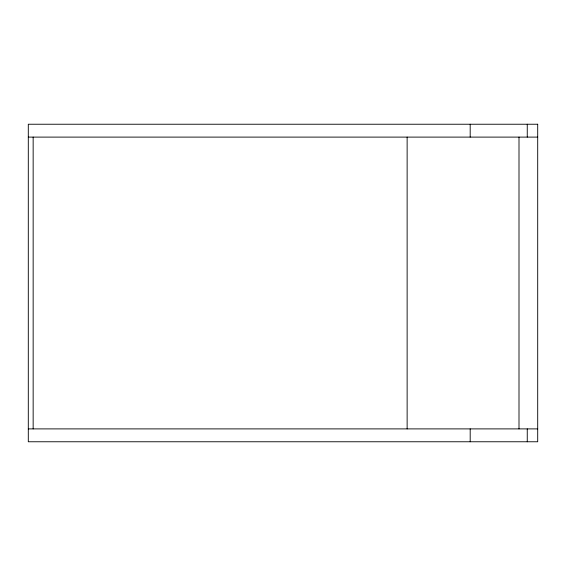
<?xml version="1.0" encoding="UTF-8"?>
<svg xmlns="http://www.w3.org/2000/svg" width="566" height="566" viewBox="0 0 566 566"><rect width="100%" height="100%" fill="white"/><g stroke="black" fill="none" stroke-linecap="round" stroke-linejoin="round"><path stroke-width="0.85" d="M28.3 137.106L537.7 137.106M28.3 428.894L537.7 428.894M527.257 124.237L527.257 137.106M527.257 428.894L527.257 441.763M519.001 137.106L519.001 428.894M470.19 124.237L470.19 137.106M470.19 428.894L470.19 441.763M407.131 137.106L407.131 428.894M33.153 137.106L33.153 428.894M537.7 124.237L28.3 124.237L28.3 441.763L537.7 441.763L537.7 124.237"/></g></svg>
